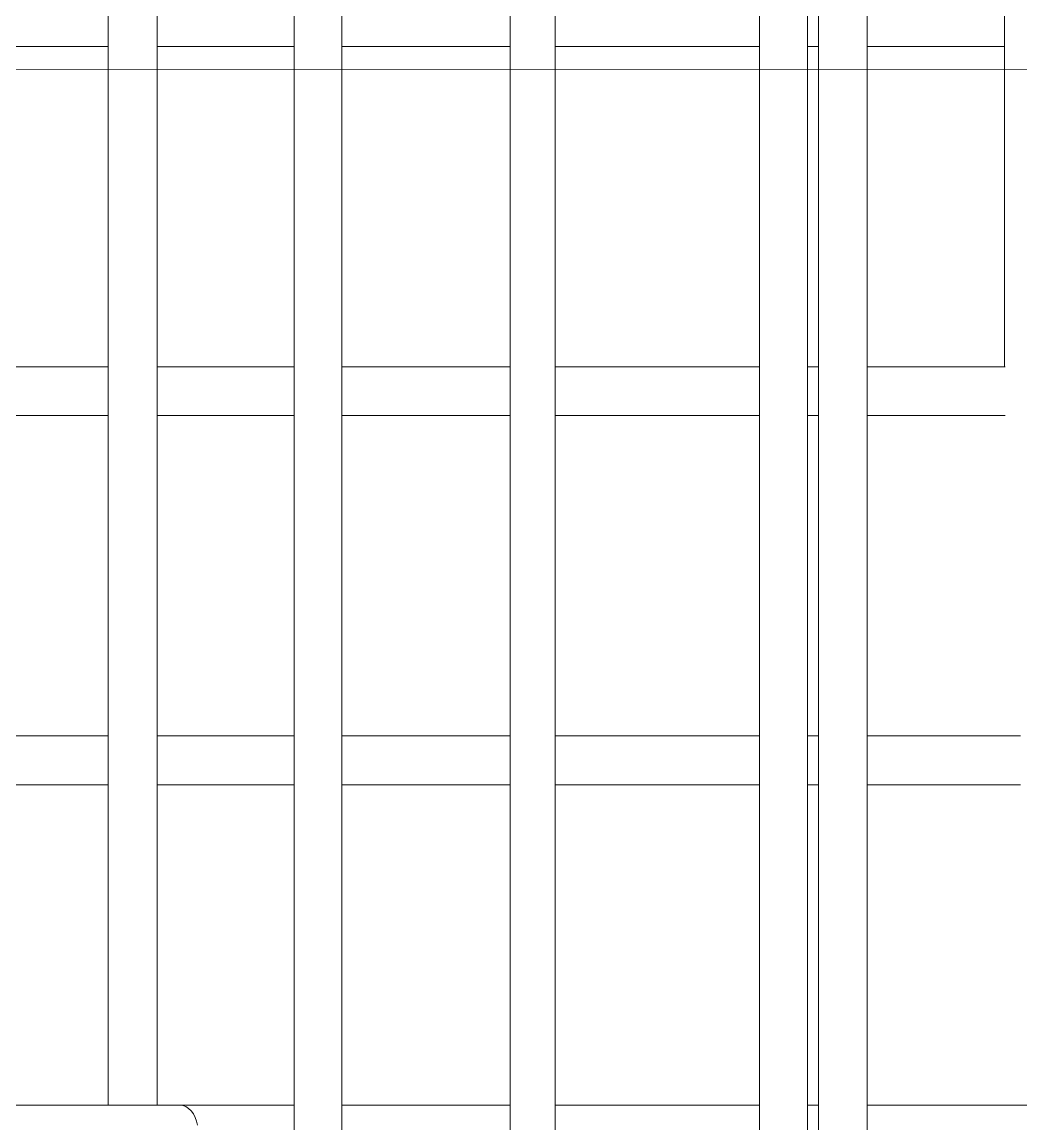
# Model space of a CAD drawing. Header units: millimetres. Extents: x -2171 to 1563, y -1758 to -1505.
# Drawn here: x -175.756 to -175.243, y -1733.175 to -1732.61 of the extents above; entities that cross this region are included whole.
import ezdxf

# ---------------------------------------------------------------- set-up
doc = ezdxf.new("R2010")
doc.units = ezdxf.units.MM
doc.linetypes.add('Wipeout_Contour', pattern=[1000, 0, -1000])
for name, color, linetype in [('Interior - Stair & Railing', 7, 'Continuous'), ('Structural - Bearing', 7, 'Continuous'), ('Structural - Stair & Railing', 7, 'Continuous')]:
    doc.layers.add(name, color=color, linetype=linetype)
doc.layers.add('Interior - Stair & Railing_Pen_No__11', color=49, linetype='Continuous', lineweight=13, true_color=0x464646)
doc.layers.add('Structural - Stair & Railing_Pen_No__11', color=49, linetype='Continuous', lineweight=13, true_color=0x464646)
doc.layers.add('Structural - Bearing_Pen_No__2', color=8, linetype='Continuous', lineweight=13)

# ---------------------------------------------------------------- blocks, each defined once
blk = doc.blocks.new('Section Element_200_1')
at = {"color": 254, "linetype": 'Wipeout_Contour', "lineweight": 0, "ltscale": 122668.067602}
blk.add_wipeout([(-21983.72, 21870), (-21983.72, 21020), (-21856.14, 21020), (-21856.14, 21870)], dxfattribs=at).dxf.layer = 'Interior - Stair & Railing'
at = {"color": 254, "linetype": 'Wipeout_Contour', "lineweight": 0, "ltscale": 153481.179183}
blk.add_wipeout([(-21983.72, 21870), (-22109.25, 21870), (-22109.25, 21020), (-22032.33, 21020), (-21983.72, 21020)], dxfattribs=at).dxf.layer = 'Interior - Stair & Railing'
at = {"layer": 'Interior - Stair & Railing_Pen_No__11', "color": 49, "linetype": 'Continuous', "lineweight": 13, "true_color": 0x464646}
blk.add_line((-21983.72, 21870), (-21856.14, 21870), dxfattribs=at)
at = {"color": 254, "linetype": 'Wipeout_Contour', "lineweight": 0, "ltscale": 153946.539932}
blk.add_wipeout([(-22109.25, 21870), (-22232.27, 21870), (-22232.27, 21020), (-22182.29, 21020), (-22109.25, 21020)], dxfattribs=at).dxf.layer = 'Interior - Stair & Railing'
at = {"layer": 'Interior - Stair & Railing_Pen_No__11', "color": 49, "linetype": 'Continuous', "lineweight": 13, "true_color": 0x464646}
blk.add_line((-22109.25, 21870), (-21983.72, 21870), dxfattribs=at)
at = {"color": 254, "linetype": 'Wipeout_Contour', "lineweight": 0, "ltscale": 154402.659278}
blk.add_wipeout([(-22232.27, 21870), (-22352.33, 21870), (-22352.33, 21020), (-22328.59, 21020), (-22232.27, 21020)], dxfattribs=at).dxf.layer = 'Interior - Stair & Railing'
at = {"layer": 'Interior - Stair & Railing_Pen_No__11', "color": 49, "linetype": 'Continuous', "lineweight": 13, "true_color": 0x464646}
blk.add_line((-22232.27, 21870), (-22109.25, 21870), dxfattribs=at)
at = {"color": 254, "linetype": 'Wipeout_Contour', "lineweight": 0, "ltscale": 124078.771807}
blk.add_wipeout([(-22352.33, 21870), (-22468.97, 21870), (-22468.97, 21020), (-22352.33, 21020)], dxfattribs=at).dxf.layer = 'Interior - Stair & Railing'
at = {"layer": 'Interior - Stair & Railing_Pen_No__11', "color": 49, "linetype": 'Continuous', "lineweight": 13, "true_color": 0x464646}
blk.add_line((-22352.33, 21870), (-22232.27, 21870), dxfattribs=at)
at = {"color": 254, "linetype": 'Wipeout_Contour', "lineweight": 0, "ltscale": 155180.280155}
blk.add_wipeout([(-22581.76, 21870), (-22581.76, 21020), (-22470.54, 21020), (-22468.97, 21020), (-22468.97, 21870)], dxfattribs=at).dxf.layer = 'Interior - Stair & Railing'
at = {"layer": 'Interior - Stair & Railing_Pen_No__11', "color": 49, "linetype": 'Continuous', "lineweight": 13, "true_color": 0x464646}
for p, q in [((-22581.76, 21870), (-22468.97, 21870)), ((-22468.97, 21870), (-22352.33, 21870))]:
    blk.add_line(p, q, dxfattribs=at)
blk = doc.blocks.new('Section Element_318_1')
at = {"layer": 'Structural - Stair & Railing_Pen_No__11', "color": 49, "linetype": 'Continuous', "lineweight": 13, "true_color": 0x464646}
for p, q in [((-22435.51, 21338.33), (-22485.58, 21338.33)), ((-22389.65, 21338.33), (-22435.51, 21338.33)), ((-22388.04, 21338.14), (-22389.65, 21338.33)), ((-22389.65, 21338.33), (-22330.88, 21338.33)), ((-22386.49, 21337.58), (-22388.04, 21338.14)), ((-22385.03, 21336.66), (-22386.49, 21337.58)), ((-22383.72, 21335.41), (-22385.03, 21336.66)), ((-22306.39, 21338.33), (-22220.06, 21338.33)), ((-22196.82, 21338.33), (-22092.05, 21338.33)), ((-22067.43, 21338.33), (-22061.69, 21338.33)), ((-22036.71, 21338.33), (-21941.08, 21338.33)), ((-22382.58, 21333.87), (-22383.72, 21335.41)), ((-22381.66, 21332.08), (-22382.58, 21333.87)), ((-22380.98, 21330.11), (-22381.66, 21332.08)), ((-22380.56, 21328), (-22380.98, 21330.11))]:
    blk.add_line(p, q, dxfattribs=at)
blk = doc.blocks.new('Section Element_319_1')
at = {"layer": 'Structural - Stair & Railing_Pen_No__11', "color": 49, "linetype": 'Continuous', "lineweight": 13, "true_color": 0x464646}
for p, q in [((-22485.13, 21502.78), (-22426.26, 21502.78)), ((-22401.26, 21502.78), (-22330.88, 21502.78)), ((-22306.39, 21502.78), (-22220.06, 21502.78)), ((-22196.82, 21502.78), (-22092.05, 21502.78)), ((-22067.43, 21502.78), (-22061.69, 21502.78)), ((-22036.71, 21502.78), (-21959.16, 21502.78))]:
    blk.add_line(p, q, dxfattribs=at)
blk = doc.blocks.new('Section Element_320_1')
at = {"layer": 'Structural - Stair & Railing_Pen_No__11', "color": 49, "linetype": 'Continuous', "lineweight": 13, "true_color": 0x464646}
for p, q in [((-22485.13, 21527.78), (-22426.26, 21527.78)), ((-22401.26, 21527.78), (-22330.88, 21527.78)), ((-22306.39, 21527.78), (-22220.06, 21527.78)), ((-22196.82, 21527.78), (-22092.05, 21527.78)), ((-22067.43, 21527.78), (-22061.69, 21527.78)), ((-22036.71, 21527.78), (-21958.12, 21527.78)), ((-22426.26, 21502.78), (-22485.13, 21502.78)), ((-22330.88, 21502.78), (-22401.26, 21502.78)), ((-22220.06, 21502.78), (-22306.39, 21502.78)), ((-22092.05, 21502.78), (-22196.82, 21502.78)), ((-22061.69, 21502.78), (-22067.43, 21502.78)), ((-21958.12, 21502.78), (-22036.71, 21502.78))]:
    blk.add_line(p, q, dxfattribs=at)
blk = doc.blocks.new('Section Element_321_1')
at = {"layer": 'Structural - Stair & Railing_Pen_No__11', "color": 49, "linetype": 'Continuous', "lineweight": 13, "true_color": 0x464646}
for p, q in [((-22485.13, 21692.22), (-22426.26, 21692.22)), ((-22401.26, 21692.22), (-22330.88, 21692.22)), ((-22306.39, 21692.22), (-22220.06, 21692.22)), ((-22196.82, 21692.22), (-22092.05, 21692.22)), ((-22036.71, 21692.22), (-21966.28, 21692.22))]:
    blk.add_line(p, q, dxfattribs=at)
blk = doc.blocks.new('Section Element_322_1')
at = {"layer": 'Structural - Stair & Railing_Pen_No__11', "color": 49, "linetype": 'Continuous', "lineweight": 13, "true_color": 0x464646}
for p, q in [((-22485.13, 21717.22), (-22426.26, 21717.22)), ((-22401.26, 21717.22), (-22330.88, 21717.22)), ((-22306.39, 21717.22), (-22220.06, 21717.22)), ((-22196.82, 21717.22), (-22092.05, 21717.22)), ((-22067.43, 21717.22), (-22061.69, 21717.22)), ((-22036.71, 21717.22), (-21965.88, 21717.22)), ((-22426.26, 21692.22), (-22485.13, 21692.22)), ((-22330.88, 21692.22), (-22401.26, 21692.22)), ((-22220.06, 21692.22), (-22306.39, 21692.22)), ((-22092.05, 21692.22), (-22196.82, 21692.22)), ((-22061.69, 21692.22), (-22067.43, 21692.22)), ((-21965.88, 21692.22), (-22036.71, 21692.22))]:
    blk.add_line(p, q, dxfattribs=at)
blk = doc.blocks.new('Section Element_323_1')
at = {"color": 254, "linetype": 'Wipeout_Contour', "lineweight": 0, "ltscale": 125399.248551}
blk.add_wipeout([(-22485.13, 21881.67), (-22485.13, 21870), (-22426.26, 21870), (-22426.26, 21881.67)], dxfattribs=at).dxf.layer = 'Structural - Stair & Railing'
at = {"color": 254, "linetype": 'Wipeout_Contour', "lineweight": 0, "ltscale": 125142.719389}
blk.add_wipeout([(-22330.88, 21881.67), (-22401.26, 21881.67), (-22401.26, 21870), (-22330.88, 21870)], dxfattribs=at).dxf.layer = 'Structural - Stair & Railing'
at = {"color": 254, "linetype": 'Wipeout_Contour', "lineweight": 0, "ltscale": 124848.975238}
blk.add_wipeout([(-22306.39, 21881.67), (-22306.39, 21870), (-22220.06, 21870), (-22220.06, 21881.67)], dxfattribs=at).dxf.layer = 'Structural - Stair & Railing'
at = {"color": 254, "linetype": 'Wipeout_Contour', "lineweight": 0, "ltscale": 124510.53198}
blk.add_wipeout([(-22196.82, 21870), (-22092.05, 21870), (-22092.05, 21881.67), (-22196.82, 21881.67)], dxfattribs=at).dxf.layer = 'Structural - Stair & Railing'
at = {"color": 254, "linetype": 'Wipeout_Contour', "lineweight": 0, "ltscale": 124283.348842}
blk.add_wipeout([(-22067.43, 21881.67), (-22067.43, 21870), (-22061.69, 21870), (-22061.69, 21881.67)], dxfattribs=at).dxf.layer = 'Structural - Stair & Railing'
at = {"color": 254, "linetype": 'Wipeout_Contour', "lineweight": 0, "ltscale": 124104.393513}
blk.add_wipeout([(-22036.71, 21881.67), (-22036.71, 21870), (-21966.29, 21870), (-21966.29, 21881.67)], dxfattribs=at).dxf.layer = 'Structural - Stair & Railing'
blk = doc.blocks.new('Section Element_324_1')
at = {"color": 254, "linetype": 'Wipeout_Contour', "lineweight": 0, "ltscale": 125453.460828}
blk.add_wipeout([(-22426.26, 21896.34), (-22485.13, 21896.34), (-22485.13, 21894.17), (-22426.26, 21894.17)], dxfattribs=at).dxf.layer = 'Structural - Stair & Railing'
at = {"color": 254, "linetype": 'Wipeout_Contour', "lineweight": 0, "ltscale": 124338.047587}
blk.add_wipeout([(-22061.69, 21896.34), (-22067.43, 21896.34), (-22067.43, 21894.17), (-22061.69, 21894.17)], dxfattribs=at).dxf.layer = 'Structural - Stair & Railing'
at = {"color": 254, "linetype": 'Wipeout_Contour', "lineweight": 0, "ltscale": 124159.171099}
blk.add_wipeout([(-22036.71, 21894.17), (-21966.29, 21894.17), (-21966.29, 21896.34), (-22036.71, 21896.34)], dxfattribs=at).dxf.layer = 'Structural - Stair & Railing'
at = {"color": 254, "linetype": 'Wipeout_Contour', "lineweight": 0, "ltscale": 125190.969133}
blk.add_wipeout([(-22401.26, 21892), (-22330.88, 21892), (-22330.88, 21894.17), (-22401.26, 21894.17)], dxfattribs=at).dxf.layer = 'Structural - Stair & Railing'
at = {"color": 254, "linetype": 'Wipeout_Contour', "lineweight": 0, "ltscale": 124897.338452}
blk.add_wipeout([(-22220.06, 21894.17), (-22306.39, 21894.17), (-22306.39, 21892), (-22220.06, 21892)], dxfattribs=at).dxf.layer = 'Structural - Stair & Railing'
at = {"color": 254, "linetype": 'Wipeout_Contour', "lineweight": 0, "ltscale": 124559.02665}
blk.add_wipeout([(-22196.82, 21892), (-22092.05, 21892), (-22092.05, 21894.17), (-22196.82, 21894.17)], dxfattribs=at).dxf.layer = 'Structural - Stair & Railing'
at = {"color": 254, "linetype": 'Wipeout_Contour', "lineweight": 0, "ltscale": 125447.399631}
blk.add_wipeout([(-22485.13, 21892), (-22426.26, 21892), (-22426.26, 21894.17), (-22485.13, 21894.17)], dxfattribs=at).dxf.layer = 'Structural - Stair & Railing'
at = {"color": 254, "linetype": 'Wipeout_Contour', "lineweight": 0, "ltscale": 125184.988156}
blk.add_wipeout([(-22401.26, 21889.89), (-22330.88, 21889.89), (-22330.88, 21892), (-22401.26, 21892)], dxfattribs=at).dxf.layer = 'Structural - Stair & Railing'
at = {"color": 254, "linetype": 'Wipeout_Contour', "lineweight": 0, "ltscale": 124891.343426}
blk.add_wipeout([(-22306.39, 21889.89), (-22220.06, 21889.89), (-22220.06, 21892), (-22306.39, 21892)], dxfattribs=at).dxf.layer = 'Structural - Stair & Railing'
at = {"color": 254, "linetype": 'Wipeout_Contour', "lineweight": 0, "ltscale": 124553.015318}
blk.add_wipeout([(-22196.82, 21889.89), (-22092.05, 21889.89), (-22092.05, 21892), (-22196.82, 21892)], dxfattribs=at).dxf.layer = 'Structural - Stair & Railing'
at = {"color": 254, "linetype": 'Wipeout_Contour', "lineweight": 0, "ltscale": 124331.932048}
blk.add_wipeout([(-22067.43, 21894.17), (-22067.43, 21892), (-22061.69, 21892), (-22061.69, 21894.17)], dxfattribs=at).dxf.layer = 'Structural - Stair & Railing'
at = {"color": 254, "linetype": 'Wipeout_Contour', "lineweight": 0, "ltscale": 124153.04676}
blk.add_wipeout([(-22036.71, 21892), (-21966.29, 21892), (-21966.29, 21894.17), (-22036.71, 21894.17)], dxfattribs=at).dxf.layer = 'Structural - Stair & Railing'
at = {"color": 254, "linetype": 'Wipeout_Contour', "lineweight": 0, "ltscale": 125441.430855}
blk.add_wipeout([(-22485.13, 21889.89), (-22426.26, 21889.89), (-22426.26, 21892), (-22485.13, 21892)], dxfattribs=at).dxf.layer = 'Structural - Stair & Railing'
at = {"color": 254, "linetype": 'Wipeout_Contour', "lineweight": 0, "ltscale": 125179.281399}
blk.add_wipeout([(-22401.26, 21887.92), (-22330.88, 21887.92), (-22330.88, 21889.89), (-22401.26, 21889.89)], dxfattribs=at).dxf.layer = 'Structural - Stair & Railing'
at = {"color": 254, "linetype": 'Wipeout_Contour', "lineweight": 0, "ltscale": 124885.623257}
blk.add_wipeout([(-22306.39, 21889.89), (-22306.39, 21887.92), (-22220.06, 21887.92), (-22220.06, 21889.89)], dxfattribs=at).dxf.layer = 'Structural - Stair & Railing'
at = {"color": 254, "linetype": 'Wipeout_Contour', "lineweight": 0, "ltscale": 124547.279625}
blk.add_wipeout([(-22092.05, 21889.89), (-22196.82, 21889.89), (-22196.82, 21887.92), (-22092.05, 21887.92)], dxfattribs=at).dxf.layer = 'Structural - Stair & Railing'
at = {"color": 254, "linetype": 'Wipeout_Contour', "lineweight": 0, "ltscale": 124325.909761}
blk.add_wipeout([(-22067.43, 21892), (-22067.43, 21889.89), (-22061.69, 21889.89), (-22061.69, 21892)], dxfattribs=at).dxf.layer = 'Structural - Stair & Railing'
at = {"color": 254, "linetype": 'Wipeout_Contour', "lineweight": 0, "ltscale": 124147.015742}
blk.add_wipeout([(-22036.71, 21889.89), (-21966.29, 21889.89), (-21966.29, 21892), (-22036.71, 21892)], dxfattribs=at).dxf.layer = 'Structural - Stair & Railing'
at = {"color": 254, "linetype": 'Wipeout_Contour', "lineweight": 0, "ltscale": 125435.735749}
blk.add_wipeout([(-22426.26, 21889.89), (-22485.13, 21889.89), (-22485.13, 21887.92), (-22426.26, 21887.92)], dxfattribs=at).dxf.layer = 'Structural - Stair & Railing'
at = {"color": 254, "linetype": 'Wipeout_Contour', "lineweight": 0, "ltscale": 124320.16358}
blk.add_wipeout([(-22067.43, 21887.92), (-22061.69, 21887.92), (-22061.69, 21889.89), (-22067.43, 21889.89)], dxfattribs=at).dxf.layer = 'Structural - Stair & Railing'
at = {"color": 254, "linetype": 'Wipeout_Contour', "lineweight": 0, "ltscale": 124141.261303}
blk.add_wipeout([(-21966.29, 21889.89), (-22036.71, 21889.89), (-22036.71, 21887.92), (-21966.29, 21887.92)], dxfattribs=at).dxf.layer = 'Structural - Stair & Railing'
at = {"color": 254, "linetype": 'Wipeout_Contour', "lineweight": 0, "ltscale": 125174.022238}
blk.add_wipeout([(-22330.88, 21887.92), (-22401.26, 21887.92), (-22401.26, 21886.13), (-22330.88, 21886.13)], dxfattribs=at).dxf.layer = 'Structural - Stair & Railing'
at = {"color": 254, "linetype": 'Wipeout_Contour', "lineweight": 0, "ltscale": 124880.35174}
blk.add_wipeout([(-22306.39, 21887.92), (-22306.39, 21886.13), (-22220.06, 21886.13), (-22220.06, 21887.92)], dxfattribs=at).dxf.layer = 'Structural - Stair & Railing'
at = {"color": 254, "linetype": 'Wipeout_Contour', "lineweight": 0, "ltscale": 124541.993778}
blk.add_wipeout([(-22196.82, 21887.92), (-22196.82, 21886.13), (-22092.05, 21886.13), (-22092.05, 21887.92)], dxfattribs=at).dxf.layer = 'Structural - Stair & Railing'
at = {"color": 254, "linetype": 'Wipeout_Contour', "lineweight": 0, "ltscale": 125430.48735}
blk.add_wipeout([(-22426.26, 21887.92), (-22485.13, 21887.92), (-22485.13, 21886.13), (-22426.26, 21886.13)], dxfattribs=at).dxf.layer = 'Structural - Stair & Railing'
at = {"color": 254, "linetype": 'Wipeout_Contour', "lineweight": 0, "ltscale": 125169.370446}
blk.add_wipeout([(-22330.88, 21886.13), (-22401.26, 21886.13), (-22401.26, 21884.59), (-22330.88, 21884.59)], dxfattribs=at).dxf.layer = 'Structural - Stair & Railing'
at = {"color": 254, "linetype": 'Wipeout_Contour', "lineweight": 0, "ltscale": 124875.688972}
blk.add_wipeout([(-22306.39, 21886.13), (-22306.39, 21884.59), (-22220.06, 21884.59), (-22220.06, 21886.13)], dxfattribs=at).dxf.layer = 'Structural - Stair & Railing'
at = {"color": 254, "linetype": 'Wipeout_Contour', "lineweight": 0, "ltscale": 124537.318349}
blk.add_wipeout([(-22196.82, 21886.13), (-22196.82, 21884.59), (-22092.05, 21884.59), (-22092.05, 21886.13)], dxfattribs=at).dxf.layer = 'Structural - Stair & Railing'
at = {"color": 254, "linetype": 'Wipeout_Contour', "lineweight": 0, "ltscale": 124314.86808}
blk.add_wipeout([(-22067.43, 21887.92), (-22067.43, 21886.13), (-22061.69, 21886.13), (-22061.69, 21887.92)], dxfattribs=at).dxf.layer = 'Structural - Stair & Railing'
at = {"color": 254, "linetype": 'Wipeout_Contour', "lineweight": 0, "ltscale": 124135.958171}
blk.add_wipeout([(-22036.71, 21886.13), (-21966.29, 21886.13), (-21966.29, 21887.92), (-22036.71, 21887.92)], dxfattribs=at).dxf.layer = 'Structural - Stair & Railing'
at = {"color": 254, "linetype": 'Wipeout_Contour', "lineweight": 0, "ltscale": 125425.845094}
blk.add_wipeout([(-22426.26, 21886.13), (-22485.13, 21886.13), (-22485.13, 21884.59), (-22426.26, 21884.59)], dxfattribs=at).dxf.layer = 'Structural - Stair & Railing'
at = {"color": 254, "linetype": 'Wipeout_Contour', "lineweight": 0, "ltscale": 125165.467305}
blk.add_wipeout([(-22330.88, 21884.59), (-22401.26, 21884.59), (-22401.26, 21883.34), (-22330.88, 21883.34)], dxfattribs=at).dxf.layer = 'Structural - Stair & Railing'
at = {"color": 254, "linetype": 'Wipeout_Contour', "lineweight": 0, "ltscale": 124871.776647}
blk.add_wipeout([(-22220.06, 21884.59), (-22306.39, 21884.59), (-22306.39, 21883.34), (-22220.06, 21883.34)], dxfattribs=at).dxf.layer = 'Structural - Stair & Railing'
at = {"color": 254, "linetype": 'Wipeout_Contour', "lineweight": 0, "ltscale": 124533.395399}
blk.add_wipeout([(-22196.82, 21883.34), (-22092.05, 21883.34), (-22092.05, 21884.59), (-22196.82, 21884.59)], dxfattribs=at).dxf.layer = 'Structural - Stair & Railing'
at = {"color": 254, "linetype": 'Wipeout_Contour', "lineweight": 0, "ltscale": 124310.184128}
blk.add_wipeout([(-22067.43, 21886.13), (-22067.43, 21884.59), (-22061.69, 21884.59), (-22061.69, 21886.13)], dxfattribs=at).dxf.layer = 'Structural - Stair & Railing'
at = {"color": 254, "linetype": 'Wipeout_Contour', "lineweight": 0, "ltscale": 124131.26748}
blk.add_wipeout([(-22036.71, 21884.59), (-21966.29, 21884.59), (-21966.29, 21886.13), (-22036.71, 21886.13)], dxfattribs=at).dxf.layer = 'Structural - Stair & Railing'
at = {"color": 254, "linetype": 'Wipeout_Contour', "lineweight": 0, "ltscale": 125421.949907}
blk.add_wipeout([(-22485.13, 21883.34), (-22426.26, 21883.34), (-22426.26, 21884.59), (-22485.13, 21884.59)], dxfattribs=at).dxf.layer = 'Structural - Stair & Railing'
at = {"color": 254, "linetype": 'Wipeout_Contour', "lineweight": 0, "ltscale": 124306.254002}
blk.add_wipeout([(-22067.43, 21883.34), (-22061.69, 21883.34), (-22061.69, 21884.59), (-22067.43, 21884.59)], dxfattribs=at).dxf.layer = 'Structural - Stair & Railing'
at = {"color": 254, "linetype": 'Wipeout_Contour', "lineweight": 0, "ltscale": 124127.331689}
blk.add_wipeout([(-22036.71, 21884.59), (-22036.71, 21883.34), (-21966.29, 21883.34), (-21966.29, 21884.59)], dxfattribs=at).dxf.layer = 'Structural - Stair & Railing'
at = {"color": 254, "linetype": 'Wipeout_Contour', "lineweight": 0, "ltscale": 125162.43125}
blk.add_wipeout([(-22401.26, 21883.34), (-22401.26, 21882.42), (-22330.88, 21882.42), (-22330.88, 21883.34)], dxfattribs=at).dxf.layer = 'Structural - Stair & Railing'
at = {"color": 254, "linetype": 'Wipeout_Contour', "lineweight": 0, "ltscale": 124868.733436}
blk.add_wipeout([(-22306.39, 21882.42), (-22220.06, 21882.42), (-22220.06, 21883.34), (-22306.39, 21883.34)], dxfattribs=at).dxf.layer = 'Structural - Stair & Railing'
at = {"color": 254, "linetype": 'Wipeout_Contour', "lineweight": 0, "ltscale": 124530.343918}
blk.add_wipeout([(-22196.82, 21883.34), (-22196.82, 21882.42), (-22092.05, 21882.42), (-22092.05, 21883.34)], dxfattribs=at).dxf.layer = 'Structural - Stair & Railing'
at = {"color": 254, "linetype": 'Wipeout_Contour', "lineweight": 0, "ltscale": 125418.920051}
blk.add_wipeout([(-22426.26, 21883.34), (-22485.13, 21883.34), (-22485.13, 21882.42), (-22426.26, 21882.42)], dxfattribs=at).dxf.layer = 'Structural - Stair & Railing'
at = {"color": 254, "linetype": 'Wipeout_Contour', "lineweight": 0, "ltscale": 125160.354527}
blk.add_wipeout([(-22330.88, 21882.42), (-22401.26, 21882.42), (-22401.26, 21881.86), (-22330.88, 21881.86)], dxfattribs=at).dxf.layer = 'Structural - Stair & Railing'
at = {"color": 254, "linetype": 'Wipeout_Contour', "lineweight": 0, "ltscale": 124866.651838}
blk.add_wipeout([(-22306.39, 21882.42), (-22306.39, 21881.86), (-22220.06, 21881.86), (-22220.06, 21882.42)], dxfattribs=at).dxf.layer = 'Structural - Stair & Railing'
at = {"color": 254, "linetype": 'Wipeout_Contour', "lineweight": 0, "ltscale": 124528.256677}
blk.add_wipeout([(-22196.82, 21881.86), (-22092.05, 21881.86), (-22092.05, 21882.42), (-22196.82, 21882.42)], dxfattribs=at).dxf.layer = 'Structural - Stair & Railing'
at = {"color": 254, "linetype": 'Wipeout_Contour', "lineweight": 0, "ltscale": 124303.196955}
blk.add_wipeout([(-22061.69, 21883.34), (-22067.43, 21883.34), (-22067.43, 21882.42), (-22061.69, 21882.42)], dxfattribs=at).dxf.layer = 'Structural - Stair & Railing'
at = {"color": 254, "linetype": 'Wipeout_Contour', "lineweight": 0, "ltscale": 124124.270226}
blk.add_wipeout([(-22036.71, 21883.34), (-22036.71, 21882.42), (-21966.29, 21882.42), (-21966.29, 21883.34)], dxfattribs=at).dxf.layer = 'Structural - Stair & Railing'
at = {"color": 254, "linetype": 'Wipeout_Contour', "lineweight": 0, "ltscale": 125416.847566}
blk.add_wipeout([(-22485.13, 21882.42), (-22485.13, 21881.86), (-22426.26, 21881.86), (-22426.26, 21882.42)], dxfattribs=at).dxf.layer = 'Structural - Stair & Railing'
at = {"color": 254, "linetype": 'Wipeout_Contour', "lineweight": 0, "ltscale": 125159.300121}
blk.add_wipeout([(-22401.26, 21881.67), (-22330.88, 21881.67), (-22330.88, 21881.86), (-22401.26, 21881.86)], dxfattribs=at).dxf.layer = 'Structural - Stair & Railing'
at = {"color": 254, "linetype": 'Wipeout_Contour', "lineweight": 0, "ltscale": 124865.59498}
blk.add_wipeout([(-22306.39, 21881.67), (-22220.06, 21881.67), (-22220.06, 21881.86), (-22306.39, 21881.86)], dxfattribs=at).dxf.layer = 'Structural - Stair & Railing'
at = {"color": 254, "linetype": 'Wipeout_Contour', "lineweight": 0, "ltscale": 124527.196921}
blk.add_wipeout([(-22196.82, 21881.67), (-22092.05, 21881.67), (-22092.05, 21881.86), (-22196.82, 21881.86)], dxfattribs=at).dxf.layer = 'Structural - Stair & Railing'
at = {"color": 254, "linetype": 'Wipeout_Contour', "lineweight": 0, "ltscale": 124301.105877}
blk.add_wipeout([(-22061.69, 21882.42), (-22067.43, 21882.42), (-22067.43, 21881.86), (-22061.69, 21881.86)], dxfattribs=at).dxf.layer = 'Structural - Stair & Railing'
at = {"color": 254, "linetype": 'Wipeout_Contour', "lineweight": 0, "ltscale": 124122.176131}
blk.add_wipeout([(-22036.71, 21882.42), (-22036.71, 21881.86), (-21966.29, 21881.86), (-21966.29, 21882.42)], dxfattribs=at).dxf.layer = 'Structural - Stair & Railing'
at = {"layer": 'Structural - Stair & Railing_Pen_No__11', "color": 49, "linetype": 'Continuous', "lineweight": 13, "true_color": 0x464646}
for p, q in [((-22330.88, 21881.67), (-22401.26, 21881.67)), ((-22220.06, 21881.67), (-22306.39, 21881.67)), ((-22092.05, 21881.67), (-22196.82, 21881.67))]:
    blk.add_line(p, q, dxfattribs=at)
at = {"color": 254, "linetype": 'Wipeout_Contour', "lineweight": 0, "ltscale": 125415.795263}
blk.add_wipeout([(-22485.13, 21881.67), (-22426.26, 21881.67), (-22426.26, 21881.86), (-22485.13, 21881.86)], dxfattribs=at).dxf.layer = 'Structural - Stair & Railing'
at = {"color": 254, "linetype": 'Wipeout_Contour', "lineweight": 0, "ltscale": 124300.044201}
blk.add_wipeout([(-22067.43, 21881.86), (-22067.43, 21881.67), (-22061.69, 21881.67), (-22061.69, 21881.86)], dxfattribs=at).dxf.layer = 'Structural - Stair & Railing'
at = {"color": 254, "linetype": 'Wipeout_Contour', "lineweight": 0, "ltscale": 124121.112939}
blk.add_wipeout([(-22036.71, 21881.67), (-21966.29, 21881.67), (-21966.29, 21881.86), (-22036.71, 21881.86)], dxfattribs=at).dxf.layer = 'Structural - Stair & Railing'
at = {"layer": 'Structural - Stair & Railing_Pen_No__11', "color": 49, "linetype": 'Continuous', "lineweight": 13, "true_color": 0x464646}
for p, q in [((-22426.26, 21881.67), (-22485.13, 21881.67)), ((-22061.69, 21881.67), (-22067.43, 21881.67)), ((-21966.29, 21881.67), (-22036.71, 21881.67))]:
    blk.add_line(p, q, dxfattribs=at)
blk = doc.blocks.new('Section Element_336_1')
at = {"color": 254, "linetype": 'Wipeout_Contour', "lineweight": 0, "ltscale": 159338.805965}
blk.add_wipeout([(-22072.56, 21870), (-22067.43, 21870), (-22067.43, 23720), (-22068.08, 23720), (-22072.56, 23720)], dxfattribs=at).dxf.layer = 'Structural - Bearing'
at = {"layer": 'Structural - Bearing_Pen_No__2', "color": 8, "linetype": 'Continuous', "lineweight": 13}
blk.add_line((-22067.43, 21020), (-22067.43, 23720), dxfattribs=at)
at = {"color": 254, "linetype": 'Wipeout_Contour', "lineweight": 0, "ltscale": 126960.192369}
blk.add_wipeout([(-22081.89, 23720), (-22081.89, 21870), (-22072.56, 21870), (-22072.56, 23720)], dxfattribs=at).dxf.layer = 'Structural - Bearing'
at = {"color": 254, "linetype": 'Wipeout_Contour', "lineweight": 0, "ltscale": 126984.428996}
blk.add_wipeout([(-22089.97, 23720), (-22089.97, 21870), (-22081.89, 21870), (-22081.89, 23720)], dxfattribs=at).dxf.layer = 'Structural - Bearing'
at = {"color": 254, "linetype": 'Wipeout_Contour', "lineweight": 0, "ltscale": 126998.569562}
blk.add_wipeout([(-22092.05, 23720), (-22092.05, 21870), (-22089.97, 21870), (-22089.97, 23720)], dxfattribs=at).dxf.layer = 'Structural - Bearing'
at = {"layer": 'Structural - Bearing_Pen_No__2', "color": 8, "linetype": 'Continuous', "lineweight": 13}
blk.add_line((-22092.05, 21020), (-22092.05, 23720), dxfattribs=at)
blk = doc.blocks.new('Section Element_337_1')
at = {"color": 254, "linetype": 'Wipeout_Contour', "lineweight": 0, "ltscale": 127302.850872}
blk.add_wipeout([(-22203.49, 23720), (-22203.49, 21870), (-22196.82, 21870), (-22196.82, 23720)], dxfattribs=at).dxf.layer = 'Structural - Bearing'
at = {"layer": 'Structural - Bearing_Pen_No__2', "color": 8, "linetype": 'Continuous', "lineweight": 13}
blk.add_line((-22196.82, 21148.89), (-22196.82, 23720), dxfattribs=at)
at = {"color": 254, "linetype": 'Wipeout_Contour', "lineweight": 0, "ltscale": 127325.50767}
blk.add_wipeout([(-22213.05, 23720), (-22213.05, 21870), (-22203.49, 21870), (-22203.49, 23720)], dxfattribs=at).dxf.layer = 'Structural - Bearing'
at = {"color": 254, "linetype": 'Wipeout_Contour', "lineweight": 0, "ltscale": 127348.444276}
blk.add_wipeout([(-22219.92, 23720), (-22219.92, 21870), (-22213.05, 21870), (-22213.05, 23720)], dxfattribs=at).dxf.layer = 'Structural - Bearing'
at = {"color": 254, "linetype": 'Wipeout_Contour', "lineweight": 0, "ltscale": 127358.222238}
blk.add_wipeout([(-22220.06, 23720), (-22220.06, 21870), (-22219.92, 21870), (-22219.92, 23720)], dxfattribs=at).dxf.layer = 'Structural - Bearing'
at = {"layer": 'Structural - Bearing_Pen_No__2', "color": 8, "linetype": 'Continuous', "lineweight": 13}
blk.add_line((-22220.06, 21148.89), (-22220.06, 23720), dxfattribs=at)
blk = doc.blocks.new('Section Element_338_1')
at = {"color": 254, "linetype": 'Wipeout_Contour', "lineweight": 0, "ltscale": 127602.300308}
blk.add_wipeout([(-22306.39, 23720), (-22308.2, 23720), (-22308.2, 21870), (-22306.39, 21870)], dxfattribs=at).dxf.layer = 'Structural - Bearing'
at = {"color": 254, "linetype": 'Wipeout_Contour', "lineweight": 0, "ltscale": 127615.91609}
blk.add_wipeout([(-22308.2, 23720), (-22316.12, 23720), (-22316.12, 21870), (-22308.2, 21870)], dxfattribs=at).dxf.layer = 'Structural - Bearing'
at = {"layer": 'Structural - Bearing_Pen_No__2', "color": 8, "linetype": 'Continuous', "lineweight": 13}
blk.add_line((-22306.39, 21148.89), (-22306.39, 23720), dxfattribs=at)
at = {"color": 254, "linetype": 'Wipeout_Contour', "lineweight": 0, "ltscale": 127640.149804}
blk.add_wipeout([(-22316.12, 23720), (-22325.52, 23720), (-22325.52, 21870), (-22316.12, 21870)], dxfattribs=at).dxf.layer = 'Structural - Bearing'
at = {"color": 254, "linetype": 'Wipeout_Contour', "lineweight": 0, "ltscale": 127660.806972}
blk.add_wipeout([(-22330.88, 23720), (-22330.88, 21870), (-22325.52, 21870), (-22325.52, 23720)], dxfattribs=at).dxf.layer = 'Structural - Bearing'
at = {"layer": 'Structural - Bearing_Pen_No__2', "color": 8, "linetype": 'Continuous', "lineweight": 13}
blk.add_line((-22330.88, 21148.89), (-22330.88, 23720), dxfattribs=at)
blk = doc.blocks.new('Section Element_339_1')
at = {"color": 254, "linetype": 'Wipeout_Contour', "lineweight": 0, "ltscale": 127870.674931}
blk.add_wipeout([(-22404.94, 23720), (-22404.94, 21870), (-22401.26, 21870), (-22401.26, 23720)], dxfattribs=at).dxf.layer = 'Structural - Bearing'
at = {"layer": 'Structural - Bearing_Pen_No__2', "color": 8, "linetype": 'Continuous', "lineweight": 13}
blk.add_line((-22401.26, 21338.33), (-22401.26, 23720), dxfattribs=at)
at = {"color": 254, "linetype": 'Wipeout_Contour', "lineweight": 0, "ltscale": 127888.244946}
blk.add_wipeout([(-22413.79, 23720), (-22413.79, 21870), (-22404.94, 21870), (-22404.94, 23720)], dxfattribs=at).dxf.layer = 'Structural - Bearing'
at = {"color": 254, "linetype": 'Wipeout_Contour', "lineweight": 0, "ltscale": 127913.038654}
blk.add_wipeout([(-22422.62, 23720), (-22422.62, 21870), (-22413.79, 21870), (-22413.79, 23720)], dxfattribs=at).dxf.layer = 'Structural - Bearing'
at = {"color": 254, "linetype": 'Wipeout_Contour', "lineweight": 0, "ltscale": 127930.532222}
blk.add_wipeout([(-22426.26, 23720), (-22426.26, 21870), (-22422.62, 21870), (-22422.62, 23720)], dxfattribs=at).dxf.layer = 'Structural - Bearing'
at = {"layer": 'Structural - Bearing_Pen_No__2', "color": 8, "linetype": 'Continuous', "lineweight": 13}
blk.add_line((-22426.26, 21338.33), (-22426.26, 23720), dxfattribs=at)
blk = doc.blocks.new('Section Element_368_1')
at = {"color": 254, "linetype": 'Wipeout_Contour', "lineweight": 0, "ltscale": 126852.166163}
blk.add_wipeout([(-22036.71, 23720), (-22040.09, 23720), (-22040.09, 21870), (-22036.71, 21870)], dxfattribs=at).dxf.layer = 'Structural - Bearing'
at = {"layer": 'Structural - Bearing_Pen_No__2', "color": 8, "linetype": 'Continuous', "lineweight": 13}
blk.add_line((-22036.71, 21020), (-22036.71, 23720), dxfattribs=at)
at = {"color": 254, "linetype": 'Wipeout_Contour', "lineweight": 0, "ltscale": 126868.991481}
blk.add_wipeout([(-22040.09, 23720), (-22048.81, 23720), (-22048.81, 21870), (-22040.09, 21870)], dxfattribs=at).dxf.layer = 'Structural - Bearing'
at = {"color": 254, "linetype": 'Wipeout_Contour', "lineweight": 0, "ltscale": 126893.565607}
blk.add_wipeout([(-22057.76, 23720), (-22057.76, 21870), (-22048.81, 21870), (-22048.81, 23720)], dxfattribs=at).dxf.layer = 'Structural - Bearing'
at = {"color": 254, "linetype": 'Wipeout_Contour', "lineweight": 0, "ltscale": 126911.493598}
blk.add_wipeout([(-22061.69, 23720), (-22061.69, 21870), (-22057.76, 21870), (-22057.76, 23720)], dxfattribs=at).dxf.layer = 'Structural - Bearing'
at = {"layer": 'Structural - Bearing_Pen_No__2', "color": 8, "linetype": 'Continuous', "lineweight": 13}
blk.add_line((-22061.69, 21020), (-22061.69, 23720), dxfattribs=at)
blk = doc.blocks.new('Section Element_375_1')
at = {"color": 254, "linetype": 'Wipeout_Contour', "lineweight": 0, "ltscale": 126627.62236}
blk.add_wipeout([(-21952.7, 23720), (-21962.46, 23720), (-21962.46, 21870), (-21952.7, 21870)], dxfattribs=at).dxf.layer = 'Structural - Bearing'
at = {"color": 254, "linetype": 'Wipeout_Contour', "lineweight": 0, "ltscale": 126646.496828}
blk.add_wipeout([(-21962.46, 23720), (-21966.29, 23720), (-21966.29, 21870), (-21962.46, 21870)], dxfattribs=at).dxf.layer = 'Structural - Bearing'
at = {"layer": 'Structural - Bearing_Pen_No__2', "color": 8, "linetype": 'Continuous', "lineweight": 13}
blk.add_line((-21966.29, 21717.22), (-21966.29, 23720), dxfattribs=at)

msp = doc.modelspace()

# ---------------------------------------------------------------- block references
at = {"layer": 'Interior - Stair & Railing', "lineweight": 0, "xscale": 0.001, "yscale": 0.001, "zscale": 0.001}
msp.add_blockref('Section Element_200_1', (-153.28531, -1754.50411), dxfattribs=at)

# ---------------------------------------------------------------- next in the draw order: block references
at = {"layer": 'Structural - Stair & Railing', "lineweight": 0, "xscale": 0.001, "yscale": 0.001, "zscale": 0.001}
for name in ['Section Element_322_1', 'Section Element_321_1', 'Section Element_320_1', 'Section Element_319_1', 'Section Element_318_1']:
    msp.add_blockref(name, (-153.28531, -1754.50411), dxfattribs=at)

# ---------------------------------------------------------------- next in the draw order: block references
msp.add_blockref('Section Element_323_1', (-153.28531, -1754.50411), dxfattribs=at)

# ---------------------------------------------------------------- next in the draw order: block references
msp.add_blockref('Section Element_324_1', (-153.28531, -1754.50411), dxfattribs=at)

# ---------------------------------------------------------------- next in the draw order: block references
at = {"layer": 'Structural - Bearing', "lineweight": 0, "xscale": 0.001, "yscale": 0.001, "zscale": 0.001}
for name in ['Section Element_375_1', 'Section Element_339_1', 'Section Element_338_1', 'Section Element_337_1', 'Section Element_336_1', 'Section Element_368_1']:
    msp.add_blockref(name, (-153.28531, -1754.50411), dxfattribs=at)

doc.saveas('drawing.dxf')
